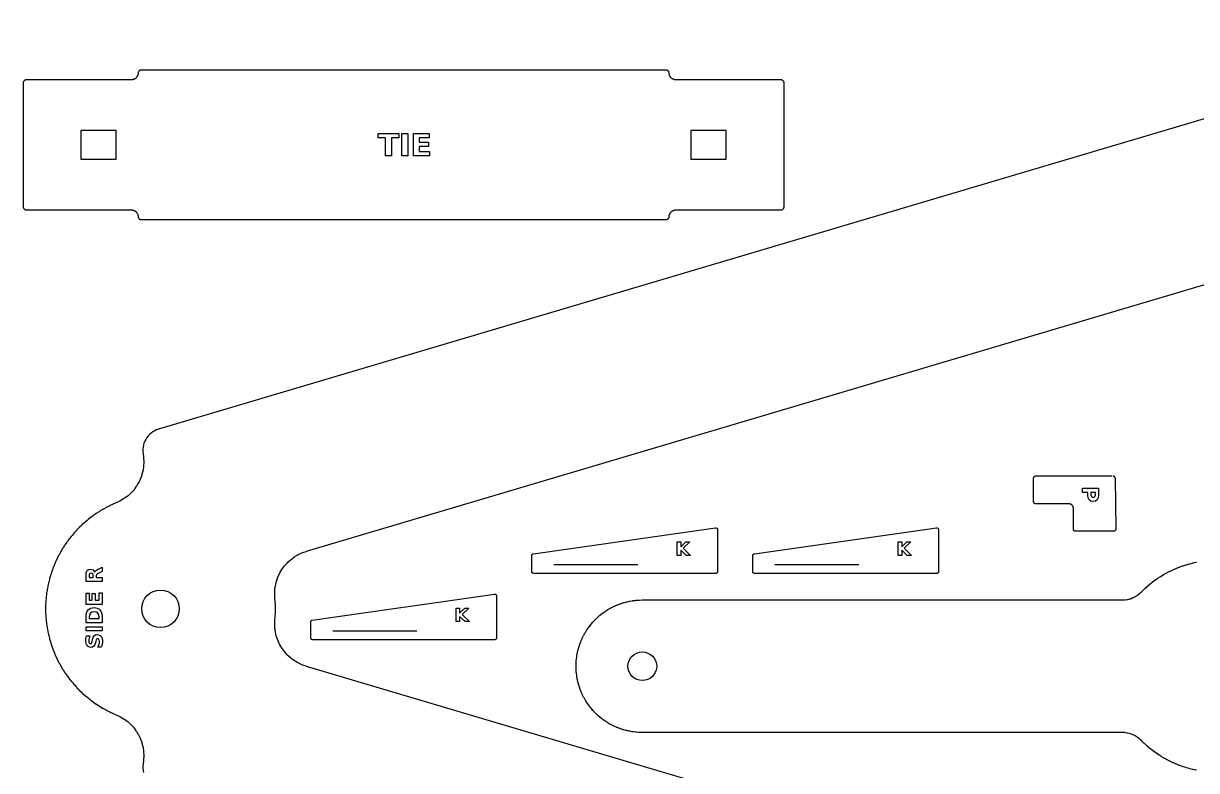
# Model space of a CAD drawing. Header units: millimetres. Extents: x 189 to 489, y 95 to 286.
# Drawn here: x 188.7 to 282.4, y 220.6 to 280.3 of the extents above; entities that cross this region are included whole.
import ezdxf

# ---------------------------------------------------------------- set-up
doc = ezdxf.new("R2010")
doc.units = ezdxf.units.MM
doc.header["$MEASUREMENT"] = 0
doc.layers.add('CUT', color=7, linetype='Continuous', lineweight=0)
doc.layers.add('ENGRAVE', color=7, linetype='Continuous', lineweight=0)

msp = doc.modelspace()

# ---------------------------------------------------------------- linework, layer by layer
at = {"layer": 'CUT', "color": 1, "lineweight": 25, "true_color": 0xff0000}
for points in [[(308.607, 280.275), (199.52, 247.879), (199.362, 247.824), (199.21, 247.754), (199.065, 247.67), (198.929, 247.572), (198.803, 247.463), (198.688, 247.341), (198.584, 247.21), (198.494, 247.069), (198.417, 246.92), (198.355, 246.764), (198.308, 246.604), (198.276, 246.439), (198.261, 246.273), (198.26, 246.105), (198.276, 245.939), (198.319, 245.643), (198.327, 245.557), (198.338, 245.298), (198.338, 245.212), (198.324, 244.954), (198.315, 244.868), (198.276, 244.613), (198.259, 244.528), (198.195, 244.278), (198.17, 244.195), (198.082, 243.952), (198.049, 243.873), (197.937, 243.639), (197.897, 243.563), (197.763, 243.342), (197.715, 243.27), (197.561, 243.063), (197.506, 242.997), (197.332, 242.805), (197.271, 242.745), (197.079, 242.571), (197.012, 242.517), (196.804, 242.363), (196.733, 242.315), (196.511, 242.182), (196.435, 242.142), (196.182, 242.022), (196.139, 242.003), (196.122, 241.996), (195.926, 241.911), (195.9, 241.899), (195.873, 241.887), (195.847, 241.875), (195.654, 241.784), (195.628, 241.771), (195.602, 241.758), (195.576, 241.745), (195.387, 241.648), (195.361, 241.634), (195.335, 241.621), (195.31, 241.607), (195.123, 241.503), (195.098, 241.489), (195.073, 241.475), (195.049, 241.46), (194.865, 241.35), (194.841, 241.335), (194.816, 241.32), (194.792, 241.304), (194.612, 241.189), (194.588, 241.173), (194.564, 241.157), (194.54, 241.141), (194.365, 241.019), (194.341, 241.003), (194.318, 240.986), (194.294, 240.969), (194.123, 240.841), (194.1, 240.824), (194.077, 240.807), (194.054, 240.789), (193.887, 240.656), (193.864, 240.638), (193.842, 240.62), (193.82, 240.601), (193.657, 240.463), (193.635, 240.444), (193.614, 240.425), (193.592, 240.406), (193.434, 240.262), (193.413, 240.243), (193.391, 240.223), (193.371, 240.203), (193.217, 240.055), (193.197, 240.034), (193.176, 240.014), (193.156, 239.994), (193.007, 239.84), (192.987, 239.819), (192.968, 239.798), (192.948, 239.777), (192.805, 239.619), (192.786, 239.597), (192.767, 239.575), (192.748, 239.554), (192.61, 239.391), (192.591, 239.369), (192.573, 239.346), (192.555, 239.324), (192.422, 239.156), (192.404, 239.134), (192.387, 239.111), (192.369, 239.088), (192.242, 238.916), (192.225, 238.893), (192.208, 238.87), (192.192, 238.846), (192.07, 238.67), (192.054, 238.646), (192.038, 238.622), (192.022, 238.598), (191.906, 238.419), (191.891, 238.394), (191.875, 238.37), (191.86, 238.345), (191.751, 238.162), (191.736, 238.137), (191.722, 238.112), (191.707, 238.087), (191.604, 237.9), (191.59, 237.875), (191.576, 237.85), (191.563, 237.824), (191.465, 237.634), (191.452, 237.608), (191.439, 237.583), (191.427, 237.557), (191.336, 237.363), (191.323, 237.337), (191.312, 237.311), (191.3, 237.285), (191.215, 237.089), (191.204, 237.062), (191.193, 237.035), (191.182, 237.009), (191.103, 236.81), (191.093, 236.783), (191.083, 236.756), (191.073, 236.729), (191.001, 236.528), (190.991, 236.501), (190.982, 236.473), (190.973, 236.446), (190.908, 236.243), (190.899, 236.215), (190.891, 236.188), (190.883, 236.16), (190.824, 235.954), (190.816, 235.927), (190.809, 235.899), (190.802, 235.871), (190.75, 235.664), (190.743, 235.636), (190.736, 235.608), (190.73, 235.579), (190.685, 235.371), (190.679, 235.342), (190.673, 235.314), (190.668, 235.286), (190.63, 235.076), (190.625, 235.047), (190.62, 235.019), (190.616, 234.99), (190.584, 234.779), (190.58, 234.75), (190.577, 234.722), (190.573, 234.693), (190.549, 234.481), (190.546, 234.452), (190.543, 234.424), (190.54, 234.395), (190.523, 234.182), (190.521, 234.153), (190.519, 234.124), (190.517, 234.096), (190.507, 233.882), (190.505, 233.853), (190.504, 233.825), (190.504, 233.796), (190.5, 233.582), (190.5, 233.553), (190.5, 233.524), (190.5, 233.496), (190.504, 233.282), (190.504, 233.253), (190.505, 233.224), (190.507, 233.196), (190.517, 232.982), (190.519, 232.953), (190.521, 232.925), (190.523, 232.896), (190.54, 232.683), (190.543, 232.654), (190.546, 232.626), (190.549, 232.597), (190.573, 232.385), (190.577, 232.356), (190.58, 232.327), (190.584, 232.299), (190.616, 232.088), (190.62, 232.059), (190.625, 232.031), (190.63, 232.002), (190.668, 231.792), (190.673, 231.764), (190.679, 231.735), (190.685, 231.707), (190.73, 231.498), (190.736, 231.47), (190.743, 231.442), (190.75, 231.414), (190.802, 231.207), (190.809, 231.179), (190.816, 231.151), (190.824, 231.123), (190.883, 230.918), (190.891, 230.89), (190.899, 230.863), (190.908, 230.835), (190.973, 230.632), (190.982, 230.604), (190.991, 230.577), (191.001, 230.55), (191.073, 230.349), (191.083, 230.322), (191.093, 230.295), (191.103, 230.268), (191.182, 230.069), (191.193, 230.042), (191.204, 230.016), (191.215, 229.989), (191.3, 229.793), (191.312, 229.767), (191.323, 229.741), (191.336, 229.714), (191.427, 229.521), (191.439, 229.495), (191.452, 229.469), (191.465, 229.444), (191.563, 229.254), (191.576, 229.228), (191.59, 229.203), (191.604, 229.177), (191.707, 228.991), (191.722, 228.966), (191.736, 228.941), (191.751, 228.916), (191.86, 228.732), (191.875, 228.708), (191.891, 228.683), (191.906, 228.659), (192.022, 228.479), (192.038, 228.455), (192.054, 228.431), (192.07, 228.407), (192.192, 228.232), (192.208, 228.208), (192.225, 228.185), (192.242, 228.162), (192.369, 227.99), (192.387, 227.967), (192.404, 227.944), (192.422, 227.921), (192.555, 227.754), (192.573, 227.732), (192.591, 227.709), (192.61, 227.687), (192.748, 227.524), (192.767, 227.502), (192.786, 227.481), (192.805, 227.459), (192.948, 227.301), (192.968, 227.28), (192.987, 227.259), (193.007, 227.238), (193.156, 227.084), (193.176, 227.064), (193.197, 227.043), (193.217, 227.023), (193.371, 226.875), (193.391, 226.855), (193.413, 226.835), (193.434, 226.815), (193.592, 226.672), (193.614, 226.653), (193.635, 226.634), (193.657, 226.615), (193.82, 226.477), (193.842, 226.458), (193.864, 226.44), (193.887, 226.422), (194.054, 226.289), (194.077, 226.271), (194.1, 226.254), (194.123, 226.236), (194.294, 226.109), (194.318, 226.092), (194.341, 226.075), (194.365, 226.059), (194.54, 225.937), (194.564, 225.921), (194.588, 225.905), (194.612, 225.889), (194.792, 225.773), (194.816, 225.758), (194.841, 225.743), (194.865, 225.728), (195.049, 225.618), (195.073, 225.603), (195.098, 225.589), (195.123, 225.574), (195.31, 225.471), (195.335, 225.457), (195.361, 225.443), (195.387, 225.43), (195.576, 225.332), (195.602, 225.319), (195.628, 225.307), (195.654, 225.294), (195.847, 225.203), (195.873, 225.191), (195.9, 225.179), (195.926, 225.167), (196.118, 225.084), (196.185, 225.055), (196.435, 224.936), (196.511, 224.896), (196.733, 224.763), (196.804, 224.715), (197.012, 224.561), (197.079, 224.507), (197.271, 224.333), (197.332, 224.272), (197.506, 224.081), (197.561, 224.015), (197.715, 223.807), (197.763, 223.736), (197.897, 223.514), (197.937, 223.438), (198.049, 223.205), (198.082, 223.126), (198.17, 222.882), (198.195, 222.8), (198.259, 222.549), (198.276, 222.465), (198.315, 222.209), (198.324, 222.124), (198.338, 221.865), (198.338, 221.779), (198.327, 221.521), (198.319, 221.435), (198.276, 221.139), (198.26, 220.973), (198.261, 220.805), (198.276, 220.639), (198.308, 220.474)], [(314.827, 198.204), (211.33, 228.94), (211.289, 228.953), (211.025, 229.046), (210.946, 229.078), (210.712, 229.187), (210.636, 229.226), (210.414, 229.357), (210.342, 229.405), (210.133, 229.556), (210.067, 229.61), (209.874, 229.782), (209.813, 229.842), (209.638, 230.031), (209.583, 230.097), (209.427, 230.303), (209.378, 230.374), (209.243, 230.593), (209.202, 230.669), (209.089, 230.901), (209.055, 230.98), (208.966, 231.221), (208.94, 231.303), (208.874, 231.552), (208.856, 231.636), (208.815, 231.891), (208.805, 231.976), (208.789, 232.234), (208.788, 232.32), (208.797, 232.599), (208.8, 232.642), (208.821, 232.897), (208.823, 232.928), (208.825, 232.953), (208.826, 232.982), (208.837, 233.196), (208.838, 233.224), (208.839, 233.253), (208.84, 233.282), (208.843, 233.496), (208.843, 233.524), (208.843, 233.553), (208.843, 233.582), (208.84, 233.796), (208.839, 233.825), (208.838, 233.853), (208.837, 233.882), (208.826, 234.096), (208.825, 234.124), (208.823, 234.153), (208.821, 234.182), (208.801, 234.422), (208.799, 234.454), (208.788, 234.71), (208.788, 234.793), (208.801, 235.055), (208.809, 235.142), (208.848, 235.4), (208.865, 235.485), (208.929, 235.738), (208.954, 235.821), (209.042, 236.066), (209.076, 236.146), (209.188, 236.382), (209.229, 236.458), (209.363, 236.681), (209.412, 236.753), (209.568, 236.962), (209.623, 237.029), (209.799, 237.222), (209.861, 237.283), (210.055, 237.457), (210.122, 237.512), (210.332, 237.667), (210.404, 237.714), (210.629, 237.847), (210.705, 237.888), (210.942, 237.998), (211.022, 238.031), (211.289, 238.125), (211.33, 238.138), (314.827, 268.873)], [(282.359, 220.644), (282.342, 220.647), (282.325, 220.65), (282.308, 220.654), (282.088, 220.702), (282.071, 220.705), (282.055, 220.709), (282.038, 220.713), (281.819, 220.768), (281.803, 220.772), (281.786, 220.777), (281.769, 220.781), (281.553, 220.843), (281.536, 220.848), (281.52, 220.853), (281.503, 220.858), (281.289, 220.927), (281.272, 220.933), (281.256, 220.938), (281.239, 220.944), (281.028, 221.02), (281.011, 221.026), (280.995, 221.032), (280.979, 221.038), (280.77, 221.121), (280.754, 221.127), (280.738, 221.134), (280.722, 221.141), (280.515, 221.23), (280.499, 221.237), (280.483, 221.244), (280.468, 221.252), (280.264, 221.348), (280.249, 221.355), (280.233, 221.363), (280.218, 221.371), (280.017, 221.474), (280.002, 221.482), (279.987, 221.49), (279.972, 221.498), (279.775, 221.608), (279.76, 221.616), (279.745, 221.625), (279.73, 221.634), (279.537, 221.749), (279.522, 221.758), (279.507, 221.767), (279.493, 221.777), (279.303, 221.899), (279.289, 221.908), (279.275, 221.918), (279.26, 221.928), (279.075, 222.056), (279.061, 222.066), (279.047, 222.076), (279.033, 222.086), (278.852, 222.22), (278.838, 222.23), (278.825, 222.241), (278.811, 222.252), (278.635, 222.392), (278.621, 222.402), (278.608, 222.413), (278.594, 222.424), (278.423, 222.57), (278.41, 222.581), (278.397, 222.593), (278.384, 222.604), (278.217, 222.756), (278.204, 222.767), (278.192, 222.779), (278.179, 222.791), (278.017, 222.948), (278.005, 222.96), (277.993, 222.972), (277.981, 222.984), (277.959, 223.007), (277.94, 223.025), (277.814, 223.143), (277.774, 223.177), (277.647, 223.273), (277.604, 223.303), (277.468, 223.387), (277.422, 223.412), (277.279, 223.481), (277.23, 223.502), (277.081, 223.557), (277.03, 223.572), (276.876, 223.612), (276.824, 223.622), (276.667, 223.646), (276.614, 223.652), (276.442, 223.66), (276.415, 223.661), (238.144, 223.661), (238.131, 223.661), (238.118, 223.661), (238.105, 223.661), (237.904, 223.666), (237.878, 223.667), (237.852, 223.668), (237.826, 223.67), (237.645, 223.683), (237.619, 223.686), (237.593, 223.688), (237.567, 223.691), (237.387, 223.713), (237.361, 223.717), (237.361, 223.717), (237.335, 223.721), (237.31, 223.725), (237.13, 223.756), (237.105, 223.761), (237.079, 223.766), (237.054, 223.771), (236.877, 223.811), (236.851, 223.817), (236.826, 223.823), (236.801, 223.83), (236.626, 223.878), (236.601, 223.886), (236.576, 223.893), (236.551, 223.901), (236.379, 223.958), (236.354, 223.966), (236.33, 223.975), (236.305, 223.984), (236.136, 224.05), (236.112, 224.059), (236.088, 224.069), (236.064, 224.079), (235.898, 224.153), (235.874, 224.164), (235.85, 224.175), (235.827, 224.186), (235.665, 224.268), (235.642, 224.28), (235.619, 224.292), (235.596, 224.305), (235.438, 224.394), (235.415, 224.408), (235.393, 224.421), (235.371, 224.435), (235.217, 224.532), (235.196, 224.546), (235.174, 224.56), (235.153, 224.575), (235.004, 224.68), (234.983, 224.695), (234.962, 224.71), (234.941, 224.726), (234.798, 224.838), (234.778, 224.854), (234.758, 224.871), (234.738, 224.887), (234.6, 225.006), (234.581, 225.023), (234.562, 225.041), (234.542, 225.058), (234.411, 225.184), (234.392, 225.202), (234.374, 225.22), (234.356, 225.239), (234.23, 225.371), (234.213, 225.39), (234.195, 225.409), (234.178, 225.428), (234.059, 225.566), (234.043, 225.586), (234.026, 225.606), (234.01, 225.626), (233.898, 225.77), (233.882, 225.79), (233.867, 225.811), (233.852, 225.832), (233.747, 225.981), (233.732, 226.002), (233.718, 226.024), (233.704, 226.046), (233.606, 226.199), (233.593, 226.221), (233.579, 226.243), (233.566, 226.266), (233.477, 226.424), (233.464, 226.447), (233.452, 226.47), (233.44, 226.493), (233.358, 226.655), (233.347, 226.679), (233.336, 226.702), (233.325, 226.726), (233.251, 226.892), (233.241, 226.916), (233.231, 226.94), (233.221, 226.964), (233.156, 227.133), (233.147, 227.158), (233.138, 227.182), (233.13, 227.207), (233.073, 227.379), (233.065, 227.404), (233.057, 227.429), (233.05, 227.454), (233.002, 227.629), (232.995, 227.654), (232.989, 227.679), (232.983, 227.705), (232.943, 227.882), (232.938, 227.908), (232.932, 227.933), (232.928, 227.959), (232.897, 228.138), (232.893, 228.163), (232.889, 228.189), (232.885, 228.215), (232.863, 228.395), (232.86, 228.421), (232.858, 228.447), (232.855, 228.473), (232.842, 228.654), (232.84, 228.68), (232.839, 228.706), (232.838, 228.732), (232.834, 228.914), (232.833, 228.94), (232.833, 228.965), (232.834, 228.991), (232.838, 229.173), (232.839, 229.199), (232.84, 229.225), (232.842, 229.251), (232.855, 229.432), (232.858, 229.458), (232.86, 229.484), (232.863, 229.51), (232.885, 229.69), (232.889, 229.716), (232.893, 229.742), (232.897, 229.767), (232.928, 229.946), (232.932, 229.972), (232.938, 229.997), (232.943, 230.023), (232.983, 230.2), (232.989, 230.226), (232.995, 230.251), (233.002, 230.276), (233.05, 230.451), (233.057, 230.476), (233.065, 230.501), (233.073, 230.526), (233.13, 230.698), (233.138, 230.723), (233.147, 230.747), (233.156, 230.772), (233.221, 230.941), (233.231, 230.965), (233.241, 230.989), (233.251, 231.013), (233.325, 231.179), (233.336, 231.203), (233.347, 231.226), (233.358, 231.25), (233.44, 231.412), (233.452, 231.435), (233.464, 231.458), (233.477, 231.481), (233.566, 231.639), (233.579, 231.661), (233.593, 231.684), (233.606, 231.706), (233.704, 231.859), (233.718, 231.881), (233.732, 231.903), (233.747, 231.924), (233.852, 232.073), (233.867, 232.094), (233.882, 232.115), (233.898, 232.135), (234.01, 232.279), (234.026, 232.299), (234.043, 232.319), (234.059, 232.339), (234.178, 232.477), (234.195, 232.496), (234.213, 232.515), (234.23, 232.534), (234.356, 232.666), (234.374, 232.685), (234.392, 232.703), (234.411, 232.721), (234.542, 232.846), (234.562, 232.864), (234.581, 232.882), (234.6, 232.899), (234.738, 233.018), (234.758, 233.034), (234.778, 233.051), (234.798, 233.067), (234.941, 233.179), (234.962, 233.195), (234.983, 233.21), (235.004, 233.225), (235.153, 233.33), (235.174, 233.345), (235.196, 233.359), (235.217, 233.373), (235.371, 233.47), (235.393, 233.484), (235.415, 233.497), (235.438, 233.511), (235.596, 233.6), (235.619, 233.613), (235.642, 233.625), (235.665, 233.637), (235.827, 233.719), (235.85, 233.73), (235.874, 233.741), (235.898, 233.752), (236.064, 233.826), (236.088, 233.836), (236.112, 233.846), (236.136, 233.855), (236.305, 233.921), (236.33, 233.93), (236.354, 233.939), (236.379, 233.947), (236.551, 234.004), (236.576, 234.012), (236.601, 234.019), (236.626, 234.027), (236.801, 234.075), (236.826, 234.082), (236.851, 234.088), (236.877, 234.094), (237.054, 234.134), (237.079, 234.139), (237.105, 234.144), (237.13, 234.149), (237.31, 234.18), (237.335, 234.184), (237.361, 234.188), (237.387, 234.192), (237.567, 234.214), (237.593, 234.217), (237.619, 234.219), (237.645, 234.222), (237.826, 234.235), (237.852, 234.237), (237.878, 234.238), (237.904, 234.239), (238.105, 234.244), (238.118, 234.244), (238.131, 234.244), (238.144, 234.244), (276.415, 234.244), (276.442, 234.245), (276.614, 234.253), (276.667, 234.259), (276.824, 234.283), (276.876, 234.293), (277.03, 234.333), (277.081, 234.348), (277.23, 234.403), (277.279, 234.424), (277.422, 234.493), (277.468, 234.518), (277.604, 234.602), (277.647, 234.632), (277.774, 234.728), (277.814, 234.762), (277.94, 234.88), (277.959, 234.898), (277.981, 234.921), (277.993, 234.933), (278.005, 234.945), (278.017, 234.957), (278.179, 235.114), (278.192, 235.126), (278.204, 235.138), (278.217, 235.149), (278.384, 235.301), (278.397, 235.312), (278.41, 235.324), (278.423, 235.335), (278.594, 235.481), (278.608, 235.492), (278.621, 235.503), (278.635, 235.513), (278.811, 235.653), (278.825, 235.664), (278.838, 235.675), (278.852, 235.685), (279.033, 235.819), (279.047, 235.829), (279.061, 235.839), (279.075, 235.849), (279.26, 235.977), (279.275, 235.987), (279.289, 235.997), (279.303, 236.006), (279.493, 236.128), (279.507, 236.138), (279.522, 236.147), (279.537, 236.156), (279.73, 236.271), (279.745, 236.28), (279.76, 236.289), (279.775, 236.297), (279.972, 236.407), (279.987, 236.415), (280.002, 236.423), (280.017, 236.431), (280.218, 236.534), (280.233, 236.542), (280.249, 236.55), (280.264, 236.557), (280.468, 236.653), (280.483, 236.661), (280.499, 236.668), (280.515, 236.675), (280.722, 236.764), (280.738, 236.771), (280.754, 236.778), (280.77, 236.784), (280.979, 236.867), (280.995, 236.873), (281.011, 236.879), (281.028, 236.885), (281.239, 236.961), (281.256, 236.967), (281.272, 236.972), (281.289, 236.978), (281.503, 237.047), (281.52, 237.052), (281.536, 237.057), (281.553, 237.062), (281.769, 237.124), (281.786, 237.128), (281.803, 237.133), (281.819, 237.137), (282.038, 237.192), (282.055, 237.196), (282.071, 237.2), (282.088, 237.203), (282.308, 237.251), (282.325, 237.255), (282.342, 237.258), (282.359, 237.261)]]:
    msp.add_lwpolyline(points, dxfattribs=at)
for points in [[(188.949, 265.365), (188.924, 265.371), (188.899, 265.38), (188.876, 265.391), (188.854, 265.404), (188.833, 265.42), (188.814, 265.437), (188.796, 265.456), (188.781, 265.477), (188.767, 265.499), (188.756, 265.523), (188.748, 265.547), (188.741, 265.572), (188.737, 265.598), (188.736, 265.624), (188.736, 275.537), (188.737, 275.563), (188.741, 275.589), (188.748, 275.614), (188.756, 275.638), (188.767, 275.662), (188.781, 275.684), (188.796, 275.705), (188.814, 275.724), (188.833, 275.742), (188.854, 275.757), (188.876, 275.77), (188.899, 275.782), (188.924, 275.79), (188.949, 275.797), (188.975, 275.8), (189.001, 275.802), (197.376, 275.802), (197.382, 275.802), (197.425, 275.804), (197.437, 275.805), (197.476, 275.811), (197.489, 275.813), (197.526, 275.823), (197.539, 275.827), (197.576, 275.84), (197.588, 275.845), (197.623, 275.861), (197.634, 275.867), (197.668, 275.888), (197.678, 275.895), (197.71, 275.918), (197.72, 275.926), (197.749, 275.952), (197.758, 275.961), (197.784, 275.99), (197.792, 276), (197.815, 276.032), (197.822, 276.042), (197.843, 276.076), (197.849, 276.087), (197.865, 276.122), (197.87, 276.134), (197.883, 276.171), (197.887, 276.184), (197.897, 276.221), (197.899, 276.234), (197.905, 276.273), (197.906, 276.285), (197.908, 276.326), (197.911, 276.351), (197.915, 276.376), (197.922, 276.4), (197.932, 276.423), (197.943, 276.446), (197.957, 276.467), (197.973, 276.487), (197.99, 276.505), (198.009, 276.521), (198.029, 276.536), (198.051, 276.548), (198.074, 276.559), (198.098, 276.567), (198.122, 276.573), (198.147, 276.577), (198.172, 276.578), (239.978, 276.578), (240.003, 276.577), (240.028, 276.573), (240.052, 276.567), (240.076, 276.559), (240.099, 276.548), (240.121, 276.536), (240.141, 276.521), (240.16, 276.505), (240.177, 276.487), (240.193, 276.467), (240.207, 276.446), (240.218, 276.423), (240.228, 276.4), (240.235, 276.376), (240.239, 276.351), (240.242, 276.326), (240.244, 276.285), (240.245, 276.273), (240.251, 276.234), (240.253, 276.221), (240.263, 276.184), (240.267, 276.171), (240.28, 276.134), (240.285, 276.122), (240.301, 276.087), (240.307, 276.076), (240.328, 276.042), (240.335, 276.032), (240.358, 276), (240.366, 275.99), (240.392, 275.961), (240.401, 275.952), (240.43, 275.926), (240.44, 275.918), (240.472, 275.895), (240.482, 275.888), (240.516, 275.867), (240.527, 275.861), (240.562, 275.845), (240.574, 275.84), (240.611, 275.827), (240.624, 275.823), (240.661, 275.813), (240.674, 275.811), (240.713, 275.805), (240.725, 275.804), (240.768, 275.802), (240.774, 275.802), (249.149, 275.802), (249.175, 275.8), (249.201, 275.797), (249.226, 275.79), (249.251, 275.782), (249.274, 275.77), (249.296, 275.757), (249.317, 275.742), (249.336, 275.724), (249.354, 275.705), (249.369, 275.684), (249.383, 275.662), (249.394, 275.638), (249.402, 275.614), (249.409, 275.589), (249.413, 275.563), (249.414, 275.537), (249.414, 265.624), (249.413, 265.598), (249.409, 265.572), (249.402, 265.547), (249.394, 265.523), (249.383, 265.499), (249.369, 265.477), (249.354, 265.456), (249.336, 265.437), (249.317, 265.42), (249.296, 265.404), (249.274, 265.391), (249.251, 265.38), (249.226, 265.371), (249.201, 265.365), (249.175, 265.361), (249.149, 265.359), (240.774, 265.359), (240.768, 265.359), (240.725, 265.357), (240.713, 265.356), (240.674, 265.35), (240.661, 265.348), (240.624, 265.338), (240.611, 265.334), (240.574, 265.321), (240.562, 265.316), (240.527, 265.3), (240.516, 265.294), (240.482, 265.274), (240.472, 265.266), (240.44, 265.243), (240.43, 265.235), (240.401, 265.209), (240.392, 265.2), (240.366, 265.171), (240.358, 265.161), (240.335, 265.129), (240.328, 265.119), (240.307, 265.085), (240.301, 265.074), (240.285, 265.039), (240.28, 265.027), (240.267, 264.99), (240.263, 264.978), (240.253, 264.94), (240.251, 264.927), (240.245, 264.889), (240.244, 264.876), (240.242, 264.835), (240.239, 264.81), (240.235, 264.785), (240.228, 264.761), (240.218, 264.738), (240.207, 264.715), (240.193, 264.694), (240.177, 264.674), (240.16, 264.656), (240.141, 264.64), (240.121, 264.625), (240.099, 264.613), (240.076, 264.602), (240.052, 264.594), (240.028, 264.588), (240.003, 264.585), (239.978, 264.583), (198.172, 264.583), (198.147, 264.585), (198.122, 264.588), (198.098, 264.594), (198.074, 264.602), (198.051, 264.613), (198.029, 264.625), (198.009, 264.64), (197.99, 264.656), (197.973, 264.674), (197.957, 264.694), (197.943, 264.715), (197.932, 264.738), (197.922, 264.761), (197.915, 264.785), (197.911, 264.81), (197.908, 264.835), (197.906, 264.876), (197.905, 264.889), (197.899, 264.927), (197.897, 264.94), (197.887, 264.978), (197.883, 264.99), (197.87, 265.027), (197.865, 265.039), (197.849, 265.074), (197.843, 265.085), (197.822, 265.119), (197.815, 265.129), (197.792, 265.161), (197.784, 265.171), (197.758, 265.2), (197.749, 265.209), (197.72, 265.235), (197.71, 265.243), (197.678, 265.266), (197.668, 265.274), (197.634, 265.294), (197.623, 265.3), (197.588, 265.316), (197.576, 265.321), (197.539, 265.334), (197.526, 265.338), (197.489, 265.348), (197.476, 265.35), (197.437, 265.356), (197.425, 265.357), (197.382, 265.359), (197.376, 265.359), (189.001, 265.359), (188.975, 265.361), (188.949, 265.365)], [(193.322, 271.727), (193.322, 269.434), (196.144, 269.434), (196.144, 271.727), (193.322, 271.727)], [(244.828, 271.727), (242.006, 271.727), (242.006, 269.434), (244.828, 269.434), (244.828, 271.727)], [(229.447, 236.361), (229.433, 236.362), (229.419, 236.364), (229.406, 236.367), (229.393, 236.372), (229.38, 236.378), (229.368, 236.385), (229.357, 236.393), (229.347, 236.402), (229.338, 236.413), (229.329, 236.424), (229.322, 236.436), (229.316, 236.448), (229.312, 236.461), (229.308, 236.475), (229.306, 236.488), (229.306, 236.502), (229.306, 237.791), (229.306, 237.804), (229.308, 237.818), (229.311, 237.831), (229.316, 237.843), (229.321, 237.856), (229.328, 237.867), (229.336, 237.878), (229.345, 237.888), (229.354, 237.898), (229.365, 237.906), (229.376, 237.913), (229.388, 237.919), (229.401, 237.924), (229.414, 237.928), (229.427, 237.931), (243.961, 240.007), (243.975, 240.008), (243.99, 240.008), (244.004, 240.007), (244.018, 240.004), (244.031, 239.999), (244.044, 239.994), (244.056, 239.987), (244.068, 239.978), (244.079, 239.969), (244.089, 239.959), (244.097, 239.947), (244.105, 239.935), (244.111, 239.923), (244.116, 239.909), (244.119, 239.896), (244.122, 239.881), (244.122, 239.867), (244.122, 236.502), (244.122, 236.488), (244.12, 236.475), (244.116, 236.461), (244.111, 236.448), (244.106, 236.436), (244.098, 236.424), (244.09, 236.413), (244.081, 236.402), (244.071, 236.393), (244.06, 236.385), (244.048, 236.378), (244.035, 236.372), (244.022, 236.367), (244.009, 236.364), (243.995, 236.362), (243.981, 236.361), (229.447, 236.361)], [(247.086, 236.361), (247.072, 236.362), (247.058, 236.364), (247.045, 236.367), (247.032, 236.372), (247.019, 236.378), (247.007, 236.385), (246.996, 236.393), (246.986, 236.402), (246.976, 236.413), (246.968, 236.424), (246.961, 236.436), (246.955, 236.448), (246.951, 236.461), (246.947, 236.475), (246.945, 236.488), (246.944, 236.502), (246.944, 237.791), (246.945, 237.804), (246.947, 237.818), (246.95, 237.831), (246.955, 237.843), (246.96, 237.856), (246.967, 237.867), (246.975, 237.878), (246.983, 237.888), (246.993, 237.898), (247.004, 237.906), (247.015, 237.913), (247.027, 237.919), (247.04, 237.924), (247.052, 237.928), (247.066, 237.931), (261.6, 240.007), (261.614, 240.008), (261.628, 240.008), (261.643, 240.007), (261.656, 240.004), (261.67, 239.999), (261.683, 239.994), (261.695, 239.987), (261.707, 239.978), (261.718, 239.969), (261.727, 239.959), (261.736, 239.947), (261.744, 239.935), (261.75, 239.923), (261.755, 239.909), (261.758, 239.896), (261.76, 239.881), (261.761, 239.867), (261.761, 236.502), (261.76, 236.488), (261.758, 236.475), (261.755, 236.461), (261.75, 236.448), (261.744, 236.436), (261.737, 236.424), (261.729, 236.413), (261.72, 236.402), (261.71, 236.393), (261.698, 236.385), (261.687, 236.378), (261.674, 236.372), (261.661, 236.367), (261.648, 236.364), (261.634, 236.362), (261.62, 236.361), (247.086, 236.361)], [(211.808, 231.069), (211.794, 231.07), (211.78, 231.072), (211.767, 231.076), (211.754, 231.08), (211.741, 231.086), (211.729, 231.093), (211.718, 231.101), (211.708, 231.111), (211.699, 231.121), (211.69, 231.132), (211.683, 231.144), (211.677, 231.157), (211.673, 231.17), (211.669, 231.183), (211.667, 231.197), (211.667, 231.211), (211.667, 232.499), (211.667, 232.513), (211.669, 232.526), (211.672, 232.539), (211.677, 232.552), (211.682, 232.564), (211.689, 232.576), (211.697, 232.587), (211.706, 232.597), (211.715, 232.606), (211.726, 232.614), (211.737, 232.622), (211.749, 232.628), (211.762, 232.633), (211.775, 232.636), (211.788, 232.639), (226.322, 234.715), (226.336, 234.717), (226.351, 234.716), (226.365, 234.715), (226.379, 234.712), (226.392, 234.708), (226.405, 234.702), (226.418, 234.695), (226.429, 234.687), (226.44, 234.677), (226.45, 234.667), (226.458, 234.656), (226.466, 234.644), (226.472, 234.631), (226.477, 234.618), (226.48, 234.604), (226.483, 234.59), (226.483, 234.576), (226.483, 231.211), (226.483, 231.197), (226.481, 231.183), (226.477, 231.17), (226.473, 231.157), (226.467, 231.144), (226.46, 231.132), (226.451, 231.121), (226.442, 231.111), (226.432, 231.101), (226.421, 231.093), (226.409, 231.086), (226.396, 231.08), (226.383, 231.076), (226.37, 231.072), (226.356, 231.07), (226.342, 231.069), (211.808, 231.069)]]:
    msp.add_lwpolyline(points, close=True, dxfattribs=at)
for centre, radius in [((199.672, 233.539), 1.499), ((238.124, 228.952), 1.147)]:
    msp.add_circle(centre, radius, dxfattribs=at)
at = {"layer": 'ENGRAVE', "color": 5, "lineweight": 25, "true_color": 0x0000ff}
for p, q in [((231.069, 237.067), (237.772, 237.067)), ((248.708, 237.067), (255.411, 237.067)), ((213.431, 231.775), (220.133, 231.775))]:
    msp.add_line(p, q, dxfattribs=at)
for points in [[(217.038, 271.492), (218.697, 271.492), (218.697, 271.141), (218.101, 271.141), (218.101, 269.692), (217.636, 269.692), (217.636, 271.141), (217.038, 271.141), (217.038, 271.492)], [(219.857, 271.492), (221.109, 271.492), (221.109, 271.141), (220.321, 271.141), (220.321, 270.806), (221.062, 270.806), (221.062, 270.455), (220.321, 270.455), (220.321, 270.042), (221.136, 270.042), (221.136, 269.692), (219.857, 269.692), (219.857, 271.492)], [(274.526, 243.166), (274.526, 242.616), (274.498, 242.399), (274.417, 242.239), (274.285, 242.141), (274.106, 242.108), (273.927, 242.141), (273.795, 242.239), (273.713, 242.399), (273.686, 242.616), (273.686, 242.835), (273.24, 242.835), (273.24, 243.166), (274.526, 243.166)], [(274.285, 242.835), (273.926, 242.835), (273.926, 242.651), (273.938, 242.566), (273.973, 242.502), (274.03, 242.463), (274.106, 242.449), (274.182, 242.463), (274.239, 242.502), (274.274, 242.566), (274.285, 242.651), (274.285, 242.835)], [(240.908, 238.883), (241.186, 238.883), (241.186, 238.489), (241.588, 238.883), (241.911, 238.883), (241.391, 238.372), (241.965, 237.803), (241.616, 237.803), (241.186, 238.229), (241.186, 237.803), (240.908, 237.803), (240.908, 238.883)], [(258.547, 238.883), (258.825, 238.883), (258.825, 238.489), (259.227, 238.883), (259.55, 238.883), (259.03, 238.372), (259.603, 237.803), (259.255, 237.803), (258.825, 238.229), (258.825, 237.803), (258.547, 237.803), (258.547, 238.883)], [(194.528, 236.039), (195.015, 236.039), (195.015, 235.708), (193.729, 235.708), (193.729, 236.214), (193.75, 236.434), (193.815, 236.586), (193.925, 236.675), (194.084, 236.705), (194.2, 236.689), (194.293, 236.643), (194.364, 236.566), (194.414, 236.458), (194.439, 236.522), (194.484, 236.579), (194.553, 236.634), (194.65, 236.689), (195.015, 236.869), (195.015, 236.515), (194.696, 236.359), (194.614, 236.311), (194.564, 236.262), (194.537, 236.206), (194.528, 236.133), (194.528, 236.039)], [(194.299, 236.179), (194.29, 236.268), (194.261, 236.328), (194.209, 236.362), (194.133, 236.373), (194.058, 236.362), (194.007, 236.328), (193.979, 236.268), (193.969, 236.179), (193.969, 236.039), (194.299, 236.039), (194.299, 236.179)], [(193.729, 233.889), (193.729, 234.783), (193.98, 234.783), (193.98, 234.22), (194.219, 234.22), (194.219, 234.75), (194.47, 234.75), (194.47, 234.22), (194.765, 234.22), (194.765, 234.802), (195.015, 234.802), (195.015, 233.889), (193.729, 233.889)], [(193.729, 232.424), (193.729, 232.774), (193.74, 233.029), (193.771, 233.21), (193.827, 233.343), (193.913, 233.456), (194.006, 233.535), (194.114, 233.59), (194.235, 233.623), (194.371, 233.634), (194.509, 233.623), (194.631, 233.59), (194.738, 233.535), (194.832, 233.456), (194.917, 233.342), (194.973, 233.208), (195.005, 233.027), (195.015, 232.774), (195.015, 232.424), (193.729, 232.424)], [(193.98, 232.756), (194.765, 232.756), (194.765, 232.875), (194.739, 233.054), (194.664, 233.185), (194.54, 233.266), (194.371, 233.292), (194.203, 233.266), (194.08, 233.186), (194.005, 233.055), (193.98, 232.875), (193.98, 232.756)], [(223.269, 233.592), (223.547, 233.592), (223.547, 233.198), (223.949, 233.592), (224.272, 233.592), (223.752, 233.08), (224.326, 232.512), (223.977, 232.512), (223.547, 232.937), (223.547, 232.512), (223.269, 232.512), (223.269, 233.592)], [(193.77, 231.392), (194.042, 231.392), (194, 231.288), (193.971, 231.186), (193.952, 231.088), (193.946, 230.996), (193.954, 230.892), (193.979, 230.82), (194.021, 230.777), (194.08, 230.763), (194.127, 230.773), (194.161, 230.801), (194.188, 230.855), (194.211, 230.94), (194.239, 231.082), (194.293, 231.265), (194.37, 231.386), (194.476, 231.454), (194.62, 231.477), (194.805, 231.446), (194.936, 231.351), (195.014, 231.191), (195.04, 230.965), (195.034, 230.843), (195.017, 230.72), (194.988, 230.597), (194.948, 230.474), (194.668, 230.474), (194.725, 230.595), (194.767, 230.712), (194.792, 230.825), (194.8, 230.934), (194.791, 231.029), (194.764, 231.1), (194.72, 231.143), (194.66, 231.157), (194.607, 231.148), (194.567, 231.118), (194.536, 231.06), (194.509, 230.962), (194.48, 230.834), (194.427, 230.667), (194.348, 230.551), (194.242, 230.485), (194.105, 230.462), (193.935, 230.493), (193.809, 230.586), (193.732, 230.737), (193.706, 230.943), (193.71, 231.05), (193.722, 231.161), (193.742, 231.275), (193.77, 231.392)]]:
    msp.add_lwpolyline(points, close=True, dxfattribs=at)
for points in [[(218.938, 271.492), (219.402, 271.492), (219.402, 269.692), (218.938, 269.692), (218.938, 271.492)], [(193.729, 231.768), (193.729, 232.1), (195.015, 232.1), (195.015, 231.768), (193.729, 231.768)]]:
    msp.add_lwpolyline(points, dxfattribs=at)
at = {"layer": 'ENGRAVE', "color": 1, "lineweight": 25, "true_color": 0xff0000}
msp.add_lwpolyline([(275.671, 244.151), (275.688, 244.15), (275.705, 244.148), (275.722, 244.143), (275.738, 244.138), (275.754, 244.13), (275.769, 244.121), (275.782, 244.111), (275.795, 244.099), (275.807, 244.087), (275.817, 244.073), (275.826, 244.058), (275.834, 244.042), (275.839, 244.026), (275.844, 244.009), (275.846, 243.992), (275.847, 243.975), (275.907, 239.904), (275.906, 239.886), (275.903, 239.869), (275.899, 239.852), (275.893, 239.836), (275.886, 239.82), (275.877, 239.806), (275.867, 239.792), (275.855, 239.779), (275.842, 239.767), (275.828, 239.757), (275.814, 239.748), (275.798, 239.741), (275.782, 239.735), (275.765, 239.731), (275.748, 239.728), (275.73, 239.727), (272.704, 239.727), (272.687, 239.728), (272.67, 239.731), (272.653, 239.735), (272.636, 239.741), (272.621, 239.748), (272.606, 239.757), (272.592, 239.767), (272.579, 239.779), (272.568, 239.792), (272.557, 239.806), (272.548, 239.82), (272.541, 239.836), (272.535, 239.852), (272.531, 239.869), (272.528, 239.886), (272.528, 239.904), (272.528, 241.56), (272.528, 241.564), (272.526, 241.592), (272.525, 241.601), (272.521, 241.626), (272.52, 241.635), (272.513, 241.66), (272.511, 241.668), (272.502, 241.693), (272.499, 241.701), (272.488, 241.724), (272.484, 241.732), (272.47, 241.754), (272.466, 241.761), (272.45, 241.782), (272.445, 241.789), (272.427, 241.808), (272.421, 241.814), (272.402, 241.831), (272.395, 241.837), (272.374, 241.852), (272.367, 241.857), (272.345, 241.871), (272.337, 241.875), (272.314, 241.886), (272.306, 241.889), (272.281, 241.898), (272.273, 241.9), (272.248, 241.907), (272.239, 241.908), (272.214, 241.912), (272.205, 241.913), (272.177, 241.914), (272.173, 241.914), (269.532, 241.915), (269.514, 241.916), (269.497, 241.919), (269.48, 241.923), (269.464, 241.929), (269.448, 241.936), (269.434, 241.945), (269.42, 241.955), (269.407, 241.967), (269.395, 241.98), (269.385, 241.994), (269.376, 242.009), (269.369, 242.024), (269.363, 242.041), (269.359, 242.057), (269.356, 242.074), (269.355, 242.092), (269.355, 243.978), (269.356, 243.995), (269.359, 244.012), (269.363, 244.029), (269.369, 244.045), (269.376, 244.061), (269.385, 244.076), (269.395, 244.09), (269.407, 244.102), (269.42, 244.114), (269.434, 244.124), (269.448, 244.133), (269.464, 244.141), (269.48, 244.147), (269.497, 244.151), (269.514, 244.153), (275.607, 244.153)], dxfattribs=at)

doc.saveas('drawing.dxf')
